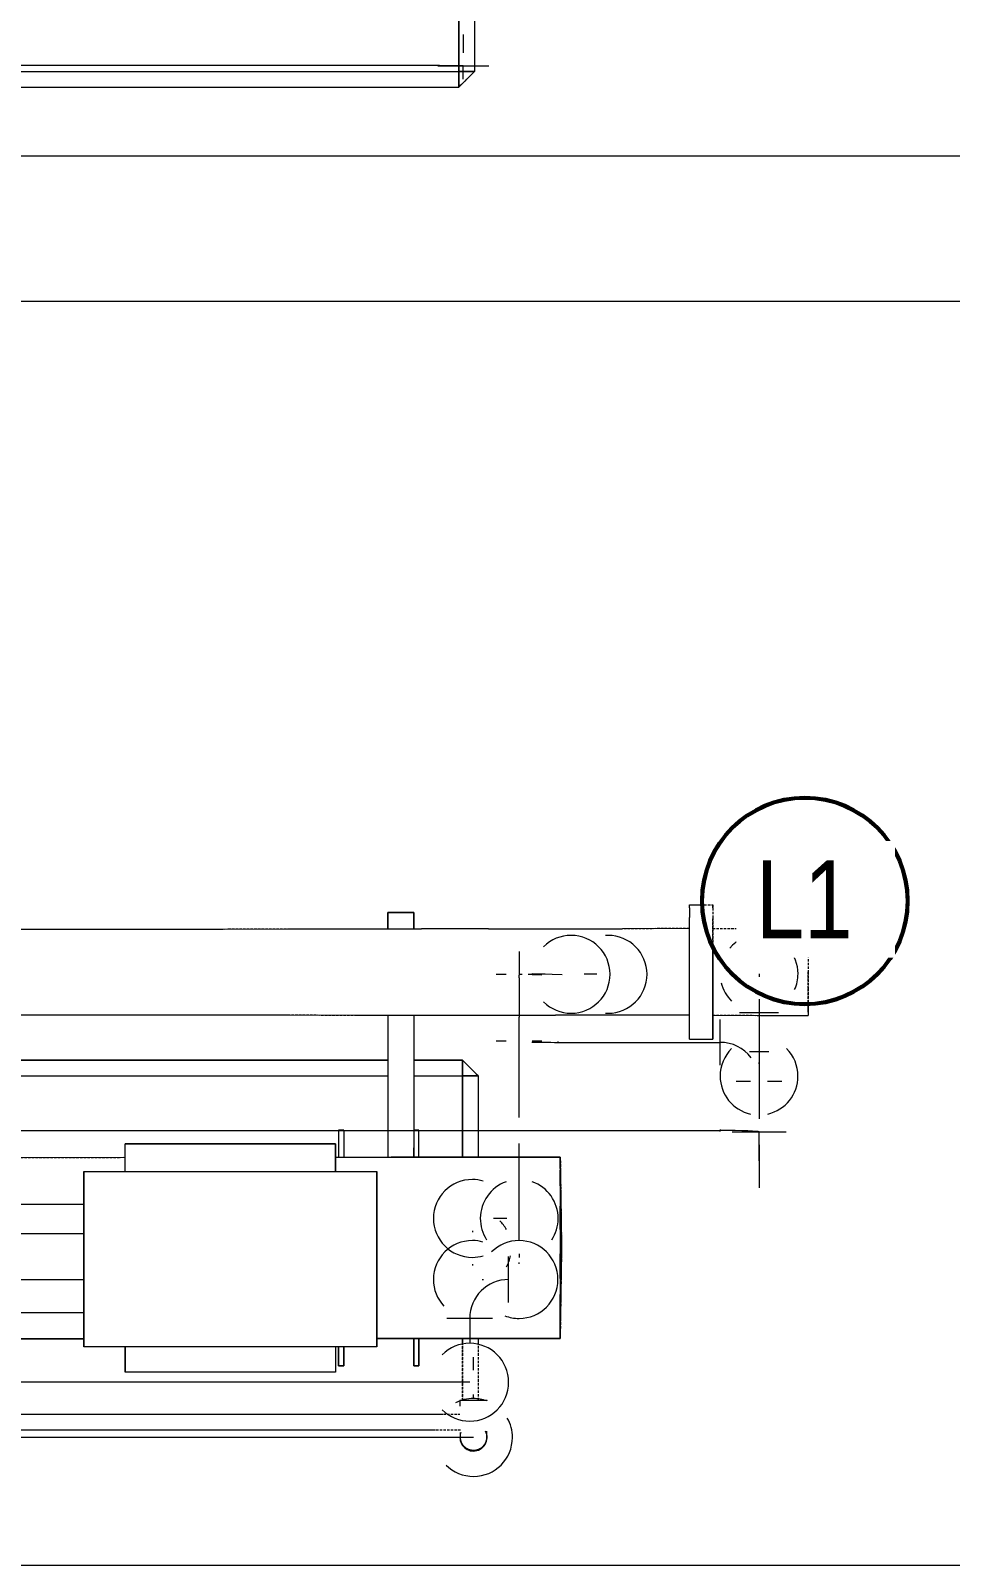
# Model space of a CAD drawing. Header units: centimetres. Extents: x -1906 to 5208, y -261 to 2955.
# Drawn here: x -641.8 to -464.6, y 1285.7 to 1581.3 of the extents above; entities that cross this region are included whole.
import ezdxf

# ---------------------------------------------------------------- set-up
doc = ezdxf.new("R2010")
doc.units = ezdxf.units.CM
doc.linetypes.add('Hidden', pattern=[0.714375, 0.47625, -0.238125])
for name, color, linetype, lineweight in [('A-DETL-HDLN', 7, 'Hidden', 18), ('E-LITE-EQPM', 7, 'Continuous', 18), ('E-LITE-EQPM-IDEN', 7, 'Continuous', 18), ('M-EQPM', 7, 'Continuous', 18), ('M-HVAC-DUCT', 7, 'Continuous', 18), ('P-PIPE', 7, 'Continuous', 18)]:
    doc.layers.add(name, color=color, linetype=linetype, lineweight=lineweight)
doc.styles.add('Arial', font='arial.ttf', dxfattribs={"width": 0.8, "height": 15})

# ---------------------------------------------------------------- blocks, each defined once
blk = doc.blocks.new('Lighting-Pendant-Vibia-NOTRH-5662 - Standard-V60-N01 - Planta trazado tuberias refrig exist_ - detalle 1')
at = {"layer": 'E-LITE-EQPM', "color": 30, "lineweight": 35, "true_color": 0xff8000}
for radius, start, end in [(20, 0, 180), (19.7, 0, 180), (7.28, 0, 180), (4.5, 0, 180), (4.5, 0, 180), (20, 180, 0), (19.7, 180, 0), (7.28, 180, 0), (4.5, 180, 0), (4.5, 180, 0)]:
    blk.add_arc((0, 0), radius, start, end, dxfattribs=at)
blk = doc.blocks.new('Elbow PVC NCh - Elbow PVC NCh-V62-N01 - Planta trazado tuberias refrig exist_ - detalle 1')
at = {"layer": 'A-DETL-HDLN', "color": 6, "linetype": 'Continuous', "true_color": 0xff00ff}
for p, q in [((-559.13, 1317.47), (-559.13, 1316.43)), ((-556.51, 1317.47), (-559.13, 1317.47)), ((-553.89, 1317.47), (-556.51, 1317.47)), ((-553.89, 1317.4), (-553.89, 1317.47))]:
    blk.add_line(p, q, dxfattribs=at)
at = {"layer": 'A-DETL-HDLN', "color": 6, "linetype": 'Continuous', "true_color": 0xff00ff, "flags": 128}
for points in [[(-559.01, 1311.16), (-559.01, 1311.26), (-559.01, 1311.31)], [(-559.01, 1310.37), (-559.01, 1310.37), (-559.01, 1310.38), (-559.01, 1310.4), (-559.01, 1310.42), (-559.01, 1310.45), (-559.01, 1310.48), (-559.01, 1310.52), (-559.01, 1310.57), (-559.01, 1310.62), (-559.01, 1310.68), (-559.01, 1310.75), (-559.01, 1310.82), (-559.01, 1310.9)], [(-556.51, 1307.87), (-556.61, 1307.87), (-556.71, 1307.88), (-556.81, 1307.89), (-556.91, 1307.9), (-557.01, 1307.92), (-557.11, 1307.94), (-557.2, 1307.97), (-557.3, 1307.99), (-557.39, 1308.03), (-557.48, 1308.07), (-557.58, 1308.11), (-557.67, 1308.15), (-557.75, 1308.2), (-557.84, 1308.25), (-557.92, 1308.3), (-558, 1308.36), (-558.08, 1308.42), (-558.16, 1308.49), (-558.23, 1308.56), (-558.3, 1308.63), (-558.37, 1308.7), (-558.44, 1308.78), (-558.5, 1308.85), (-558.56, 1308.93), (-558.62, 1309.02), (-558.67, 1309.1), (-558.72, 1309.19), (-558.76, 1309.28), (-558.8, 1309.37), (-558.84, 1309.46), (-558.88, 1309.56), (-558.91, 1309.65), (-558.93, 1309.75), (-558.96, 1309.84), (-558.97, 1309.94), (-558.99, 1310.04), (-559, 1310.14), (-559.01, 1310.24), (-559.01, 1310.34), (-559.01, 1310.37)], [(-554.01, 1310.27), (-554.02, 1310.17), (-554.03, 1310.07), (-554.04, 1309.97), (-554.06, 1309.87), (-554.08, 1309.77), (-554.11, 1309.68), (-554.14, 1309.58), (-554.17, 1309.49), (-554.21, 1309.39), (-554.25, 1309.3), (-554.29, 1309.21), (-554.34, 1309.13), (-554.39, 1309.04), (-554.45, 1308.96), (-554.51, 1308.87), (-554.57, 1308.8), (-554.63, 1308.72), (-554.7, 1308.65), (-554.77, 1308.57), (-554.84, 1308.51), (-554.92, 1308.44), (-555, 1308.38), (-555.08, 1308.32), (-555.16, 1308.26), (-555.25, 1308.21), (-555.33, 1308.16), (-555.42, 1308.12), (-555.51, 1308.08), (-555.61, 1308.04), (-555.7, 1308), (-555.79, 1307.97), (-555.89, 1307.95), (-555.99, 1307.92), (-556.09, 1307.9), (-556.19, 1307.89), (-556.28, 1307.88), (-556.38, 1307.87), (-556.48, 1307.87), (-556.51, 1307.87)], [(-554.01, 1311.6), (-554.01, 1311.5), (-554.01, 1311.39), (-554.01, 1311.28), (-554.01, 1311.19), (-554.01, 1311.12)], [(-554.01, 1310.84), (-554.01, 1310.77), (-554.01, 1310.7), (-554.01, 1310.64), (-554.01, 1310.58), (-554.01, 1310.54), (-554.01, 1310.49), (-554.01, 1310.46), (-554.01, 1310.43), (-554.01, 1310.4), (-554.01, 1310.38), (-554.01, 1310.37), (-554.01, 1310.37), (-554.01, 1310.37)]]:
    blk.add_lwpolyline(points, dxfattribs=at)
at = {"layer": 'A-DETL-HDLN', "color": 6, "linetype": 'Continuous', "true_color": 0xff00ff}
for start, end in [(159.0707, 270), (270, 27.2884)]:
    blk.add_arc((-556.51, 1310.37), 2.62, start, end, dxfattribs=at)
blk = doc.blocks.new('Bomba 5 - Bomba 5-1414660-N01 - Planta trazado tuberias refrig exist_ - detalle 1')
at = {"layer": 'A-DETL-HDLN'}
for p, q in [((16.36, 82.71), (30.93, 82.71)), ((16.36, 82.71), (30.93, 82.71)), ((30.93, 79.71), (30.93, 82.71)), ((30.93, 82.71), (30.93, 79.71)), ((30.93, 82.71), (33.93, 79.71)), ((30.93, 82.71), (33.93, 79.71)), ((30.93, 79.71), (16.36, 79.71)), ((16.36, 79.71), (30.93, 79.71)), ((30.93, -36.83), (30.93, 79.71)), ((33.93, 79.71), (30.93, 79.71)), ((30.93, -36.83), (30.93, 79.71)), ((30.93, 79.71), (33.93, 79.71)), ((33.93, -36.83), (33.93, 79.71)), ((33.93, -36.83), (33.93, 79.71))]:
    blk.add_line(p, q, dxfattribs=at)
at = {"layer": 'M-EQPM'}
for p, q in [((16.36, 82.71), (30.93, 82.71)), ((16.36, 82.71), (30.93, 82.71)), ((30.93, 79.71), (30.93, 82.71)), ((30.93, 82.71), (30.93, 79.71)), ((30.93, 82.71), (33.93, 79.71)), ((30.93, 82.71), (33.93, 79.71)), ((30.93, 79.71), (16.36, 79.71)), ((16.36, 79.71), (30.93, 79.71)), ((30.93, -36.83), (30.93, 79.71)), ((33.93, 79.71), (30.93, 79.71)), ((30.93, -36.83), (30.93, 79.71)), ((30.93, 79.71), (33.93, 79.71)), ((33.93, -36.83), (33.93, 79.71)), ((33.93, -36.83), (33.93, 79.71))]:
    blk.add_line(p, q, dxfattribs=at)
blk = doc.blocks.new('Bomba 5 - Bomba 5-V46-N01 - Planta trazado tuberias refrig exist_ - detalle 1')
at = {"layer": 'A-DETL-HDLN'}
for p, q in [((-62.59, 146.32), (-61.96, 146.32)), ((-61.96, 146.32), (-62.59, 146.32)), ((-62.59, 137.13), (-62.59, 146.32)), ((-61.96, 146.32), (-60.14, 146.32)), ((-61.96, 146.32), (-60.14, 146.32)), ((-60.14, 146.32), (-57.43, 146.32)), ((-60.14, 146.32), (-57.43, 146.32)), ((-57.43, 146.32), (-54.23, 146.32)), ((-57.43, 146.32), (-54.23, 146.32)), ((-54.23, 146.32), (-51.04, 146.32)), ((-51.04, 146.32), (-54.23, 146.32)), ((-51.04, 146.32), (-48.33, 146.32)), ((-48.33, 146.32), (-51.04, 146.32)), ((-48.33, 146.32), (-46.51, 146.32)), ((-46.51, 146.32), (-48.33, 146.32)), ((-46.51, 146.32), (-45.88, 146.32)), ((-46.51, 146.32), (-45.88, 146.32)), ((-45.88, 137.13), (-45.88, 146.32)), ((-62.58, 127.93), (-62.59, 137.13)), ((-45.89, 127.93), (-45.88, 137.13)), ((-45.89, 127.93), (-45.88, 137.13)), ((-67.19, 127.93), (-66.56, 127.93)), ((-66.56, 127.93), (-67.19, 127.93)), ((-67.19, 123.43), (-67.19, 127.93)), ((-66.56, 127.93), (-64.72, 127.93)), ((-66.56, 127.93), (-64.72, 127.93)), ((-64.72, 127.93), (-61.85, 127.93)), ((-61.85, 127.93), (-64.72, 127.93)), ((-61.85, 127.93), (-58.24, 127.93)), ((-58.24, 127.93), (-61.85, 127.93)), ((-58.24, 127.93), (-54.23, 127.93)), ((-54.23, 127.93), (-58.24, 127.93)), ((-54.23, 127.93), (-50.23, 127.93)), ((-50.23, 127.93), (-54.23, 127.93)), ((-50.23, 127.93), (-46.62, 127.93)), ((-46.62, 127.93), (-50.23, 127.93)), ((-46.62, 127.93), (-43.75, 127.93)), ((-43.75, 127.93), (-46.62, 127.93)), ((-43.75, 127.93), (-41.91, 127.93)), ((-41.91, 127.93), (-43.75, 127.93)), ((-41.91, 127.93), (-41.28, 127.93)), ((-41.28, 127.93), (-41.91, 127.93)), ((-41.28, 123.43), (-41.28, 127.93)), ((-41.28, 123.43), (-41.28, 127.93)), ((-66.56, 123.43), (-67.19, 123.43)), ((-66.56, 123.43), (-67.19, 123.43)), ((-66.56, 123.43), (-64.72, 123.43)), ((-66.56, 123.43), (-64.72, 123.43)), ((-61.85, 123.43), (-64.72, 123.43)), ((-61.85, 123.43), (-64.72, 123.43)), ((-62.58, 123.43), (-62.57, 110.53)), ((-58.24, 123.43), (-61.85, 123.43)), ((-58.24, 123.43), (-61.85, 123.43)), ((-54.23, 123.43), (-58.24, 123.43)), ((-54.23, 123.43), (-58.24, 123.43)), ((-50.23, 123.43), (-54.23, 123.43)), ((-50.23, 123.43), (-54.23, 123.43)), ((-46.62, 123.43), (-50.23, 123.43)), ((-46.62, 123.43), (-50.23, 123.43)), ((-43.75, 123.43), (-46.62, 123.43)), ((-43.75, 123.43), (-46.62, 123.43)), ((-45.89, 123.43), (-45.9, 110.53)), ((-41.91, 123.43), (-43.75, 123.43)), ((-41.91, 123.43), (-43.75, 123.43)), ((-41.28, 123.43), (-41.91, 123.43)), ((-41.28, 123.43), (-41.91, 123.43)), ((-62.56, 97.64), (-62.57, 110.53)), ((-45.9, 110.53), (-45.91, 97.64)), ((-62.55, 84.74), (-62.56, 97.64)), ((-45.92, 84.74), (-45.91, 97.64)), ((-1.04, 98.8), (-18.59, 98.56)), ((-18.59, 98.56), (-1.04, 98.8)), ((-17.94, 98.56), (-18.59, 98.56)), ((-17.94, 98.56), (-18.59, 98.56)), ((-18.56, 55.22), (-18.59, 98.56)), ((-18.59, 98.56), (-18.57, 65.98)), ((-17.94, 98.56), (-1.04, 98.8)), ((-17.94, 98.56), (-1.04, 98.8)), ((-17.94, 98.56), (-16.04, 98.56)), ((-17.94, 98.56), (-16.04, 98.56)), ((-1.04, 98.8), (-16.04, 98.56)), ((-16.04, 98.56), (-1.04, 98.8)), ((-16.04, 98.56), (-13.02, 98.56)), ((-13.02, 98.56), (-16.04, 98.56)), ((-13.02, 98.56), (-1.04, 98.8)), ((-13.02, 98.56), (-1.04, 98.8)), ((-13.02, 98.56), (-9.12, 98.56)), ((-13.02, 98.56), (-9.12, 98.56)), ((-1.04, 98.8), (-9.12, 98.56)), ((-9.12, 98.56), (-1.04, 98.8)), ((-9.12, 98.56), (-4.61, 98.56)), ((-4.61, 98.56), (-9.12, 98.56)), ((-4.61, 98.56), (-1.04, 98.8)), ((-4.61, 98.56), (-1.04, 98.8)), ((-4.61, 98.56), (0.16, 98.56)), ((-4.61, 98.56), (0.16, 98.56)), ((4.84, 98.56), (-1.04, 98.8)), ((4.84, 98.56), (-1.04, 98.8)), ((-1.04, 98.8), (0.16, 98.56)), ((0.16, 98.56), (-1.04, 98.8)), ((12.57, 98.56), (-1.04, 98.8)), ((12.57, 98.56), (-1.04, 98.8)), ((-1.04, 98.8), (9.08, 98.56)), ((9.08, 98.56), (-1.04, 98.8)), ((16.35, 98.56), (-1.04, 98.8)), ((16.35, 98.56), (-1.04, 98.8)), ((-1.04, 98.8), (15.06, 98.56)), ((15.06, 98.56), (-1.04, 98.8)), ((0.16, 98.56), (4.84, 98.56)), ((4.84, 98.56), (0.16, 98.56)), ((4.84, 98.56), (9.08, 98.56)), ((4.84, 98.56), (9.08, 98.56)), ((9.08, 98.56), (12.57, 98.56)), ((12.57, 98.56), (9.08, 98.56)), ((15.06, 98.56), (12.57, 98.56)), ((12.57, 98.56), (15.06, 98.56)), ((15.06, 98.56), (16.35, 98.56)), ((16.35, 98.56), (15.06, 98.56)), ((16.37, 63.22), (16.35, 98.56)), ((16.35, 98.56), (16.37, 63.22)), ((-62.55, 84.74), (-62.54, 71.84)), ((-45.93, 71.84), (-45.92, 84.74)), ((-34.24, 82.71), (-37.24, 79.71)), ((-34.24, 82.71), (-37.24, 79.71)), ((-34.24, 82.71), (-18.58, 82.71)), ((-34.24, 82.71), (-34.24, 79.71)), ((-34.24, 79.71), (-34.24, 82.71)), ((-34.24, 82.71), (-18.58, 82.71)), ((16.36, 82.71), (28.33, 82.71)), ((16.36, 82.71), (28.33, 82.71)), ((-37.24, 79.71), (-37.24, 70.32)), ((-34.24, 79.71), (-37.24, 79.71)), ((-37.24, 70.32), (-37.24, 79.71)), ((-37.24, 79.71), (-34.24, 79.71)), ((-34.24, 70.32), (-34.24, 79.71)), ((-18.58, 79.71), (-34.24, 79.71)), ((-34.24, 70.32), (-34.24, 79.71)), ((-34.24, 79.71), (-18.58, 79.71)), ((28.33, 79.71), (16.36, 79.71)), ((16.36, 79.71), (28.33, 79.71)), ((30.93, -36.83), (30.93, 79.22)), ((30.93, -36.83), (30.93, 79.22)), ((33.93, -36.83), (33.93, 79.36)), ((33.93, -36.83), (33.93, 79.36)), ((-62.53, 58.94), (-62.54, 71.84)), ((-45.94, 58.94), (-45.93, 71.84)), ((-23.75, 70.32), (-23.75, 71.32)), ((-18.57, 71.32), (-23.75, 71.32)), ((-23.75, 71.32), (-23.75, 70.32)), ((-18.57, 71.32), (-23.75, 71.32)), ((16.37, 71.32), (21.66, 71.32)), ((21.66, 71.32), (16.37, 71.32)), ((21.66, 70.32), (21.66, 71.32)), ((21.66, 71.32), (21.66, 70.32)), ((-65.67, 70.32), (-62.54, 70.32)), ((-62.54, 70.32), (-65.67, 70.32)), ((-65.67, 65.32), (-65.67, 70.32)), ((-65.67, 70.32), (-65.67, 65.32)), ((-45.93, 70.32), (-20.35, 70.32)), ((-45.93, 70.32), (-20.35, 70.32)), ((-18.57, 70.32), (-20.35, 70.32)), ((-20.35, 70.32), (-18.57, 70.32)), ((16.37, 70.32), (21.66, 70.32)), ((21.66, 70.32), (16.37, 70.32)), ((-62.53, 65.32), (-65.67, 65.32)), ((-65.67, 65.32), (-62.53, 65.32)), ((-45.94, 65.32), (-18.57, 65.32)), ((-45.94, 65.32), (-18.57, 65.32)), ((-37.24, 65.32), (-37.24, -63.28)), ((-37.24, -63.28), (-37.24, 65.32)), ((-34.24, -63.28), (-34.24, 65.32)), ((-34.24, -63.28), (-34.24, 65.32)), ((-15.77, 63.22), (-14.52, 63.22)), ((-14.52, 63.22), (-15.77, 63.22)), ((-15.77, 6.72), (-15.77, 63.22)), ((-14.52, 63.22), (-12.12, 63.22)), ((-12.12, 63.22), (-14.52, 63.22)), ((-12.12, 63.22), (-8.75, 63.22)), ((-8.75, 63.22), (-12.12, 63.22)), ((-8.75, 63.22), (-4.65, 63.22)), ((-4.65, 63.22), (-8.75, 63.22)), ((-4.65, 63.22), (-0.14, 63.22)), ((-0.14, 63.22), (-4.65, 63.22)), ((-0.14, 63.22), (4.47, 63.22)), ((4.47, 63.22), (-0.14, 63.22)), ((4.47, 63.22), (8.82, 63.22)), ((8.82, 63.22), (4.47, 63.22)), ((8.82, 63.22), (12.59, 63.22)), ((12.59, 63.22), (8.82, 63.22)), ((12.59, 63.22), (15.5, 63.22)), ((15.5, 63.22), (12.59, 63.22)), ((15.5, 63.22), (17.34, 63.22)), ((17.34, 63.22), (15.5, 63.22)), ((17.34, 63.22), (17.96, 63.22)), ((17.96, 63.22), (17.34, 63.22)), ((17.96, 63.22), (17.96, 6.72)), ((-62.52, 46.05), (-62.53, 58.94)), ((-45.95, 46.05), (-45.94, 58.94)), ((-23.75, 56.82), (-23.75, 55.82)), ((-23.75, 56.82), (-23.75, 55.82)), ((-23.75, 56.82), (-18.56, 56.82)), ((-23.75, 56.82), (-18.56, 56.82)), ((17.96, 56.82), (21.66, 56.82)), ((21.66, 56.82), (17.96, 56.82)), ((21.66, 55.82), (21.66, 56.82)), ((21.66, 56.82), (21.66, 55.82)), ((-23.75, 55.82), (-18.56, 55.82)), ((-23.75, 55.82), (-18.56, 55.82)), ((-15.82, 55.22), (-21.13, 55.22)), ((-21.13, 14.72), (-21.13, 55.22)), ((-21.13, 55.22), (-21.13, 14.72)), ((-21.13, 55.22), (-15.82, 55.22)), ((17.96, 55.82), (21.66, 55.82)), ((21.66, 55.82), (17.96, 55.82)), ((17.96, 55.22), (22.87, 55.22)), ((17.96, 55.22), (22.87, 55.22)), ((22.87, 55.22), (22.87, 14.72)), ((22.87, 55.22), (22.87, 14.72)), ((-62.51, 33.15), (-62.52, 46.05)), ((-45.96, 33.15), (-45.95, 46.05)), ((-62.5, 20.25), (-62.51, 33.15)), ((-45.97, 20.25), (-45.96, 33.15)), ((-62.49, 7.35), (-62.5, 20.25)), ((-45.98, 7.35), (-45.97, 20.25)), ((-15.82, 14.72), (-21.13, 14.72)), ((-15.82, 14.72), (-21.13, 14.72)), ((-18.48, -38.28), (-18.53, 14.72)), ((17.96, 14.72), (22.87, 14.72)), ((22.87, 14.72), (17.96, 14.72)), ((-62.48, -5.54), (-62.49, 7.35)), ((-45.99, -5.54), (-45.98, 7.35)), ((-15.77, 6.72), (-14.52, 6.72)), ((-14.52, 6.72), (-15.77, 6.72)), ((-14.52, 6.72), (-12.12, 6.72)), ((-12.12, 6.72), (-14.52, 6.72)), ((-12.12, 6.72), (-8.75, 6.72)), ((-8.75, 6.72), (-12.12, 6.72)), ((-9.43, 6.72), (-9.43, -38.28)), ((-9.43, 6.72), (-9.43, -38.28)), ((-8.75, 6.72), (-4.65, 6.72)), ((-4.65, 6.72), (-8.75, 6.72)), ((-4.65, 6.72), (-0.14, 6.72)), ((-0.14, 6.72), (-4.65, 6.72)), ((-3.81, 6.72), (-3.81, -38.28)), ((-3.81, 6.72), (-3.81, -38.28)), ((-0.14, 6.72), (4.47, 6.72)), ((4.47, 6.72), (-0.14, 6.72)), ((4.47, 6.72), (8.82, 6.72)), ((8.82, 6.72), (4.47, 6.72)), ((5.06, 6.72), (5.06, -38.28)), ((5.06, 6.72), (5.06, -38.28)), ((8.82, 6.72), (12.59, 6.72)), ((12.59, 6.72), (8.82, 6.72)), ((11.43, 6.72), (11.43, -38.28)), ((11.43, 6.72), (11.43, -38.28)), ((12.59, 6.72), (15.5, 6.72)), ((15.5, 6.72), (12.59, 6.72)), ((15.5, 6.72), (17.34, 6.72)), ((17.34, 6.72), (15.5, 6.72)), ((16.45, -36.83), (16.42, 6.72)), ((16.42, 6.72), (16.45, -36.83)), ((17.34, 6.72), (17.96, 6.72)), ((17.96, 6.72), (17.34, 6.72))]:
    blk.add_line(p, q, dxfattribs=at)
at = {"layer": 'M-EQPM'}
for p, q in [((-48.06, 146.32), (-46.51, 146.32)), ((-46.51, 146.32), (-48.06, 146.32)), ((-46.51, 146.32), (-45.88, 146.32)), ((-46.51, 146.32), (-45.88, 146.32)), ((-45.88, 137.13), (-45.88, 146.32)), ((-45.89, 127.93), (-45.88, 137.13)), ((-45.89, 127.93), (-45.88, 137.13)), ((-58.74, 127.93), (-58.24, 127.93)), ((-58.24, 127.93), (-58.74, 127.93)), ((-58.24, 127.93), (-54.23, 127.93)), ((-54.23, 127.93), (-58.24, 127.93)), ((-54.23, 127.93), (-50.23, 127.93)), ((-50.23, 127.93), (-54.23, 127.93)), ((-50.23, 127.93), (-46.62, 127.93)), ((-46.62, 127.93), (-50.23, 127.93)), ((-46.62, 127.93), (-43.75, 127.93)), ((-43.75, 127.93), (-46.62, 127.93)), ((-43.75, 127.93), (-41.91, 127.93)), ((-41.91, 127.93), (-43.75, 127.93)), ((-41.91, 127.93), (-41.28, 127.93)), ((-41.28, 127.93), (-41.91, 127.93)), ((-41.28, 123.43), (-41.28, 127.93)), ((-41.28, 123.43), (-41.28, 127.93)), ((-67.19, 123.43), (-67.19, 125.77)), ((-66.56, 123.43), (-67.19, 123.43)), ((-66.56, 123.43), (-67.19, 123.43)), ((-66.56, 123.43), (-64.72, 123.43)), ((-66.56, 123.43), (-64.72, 123.43)), ((-61.85, 123.43), (-64.72, 123.43)), ((-61.85, 123.43), (-64.72, 123.43)), ((-62.58, 123.43), (-62.57, 110.53)), ((-58.24, 123.43), (-61.85, 123.43)), ((-58.24, 123.43), (-61.85, 123.43)), ((-54.23, 123.43), (-58.24, 123.43)), ((-54.23, 123.43), (-58.24, 123.43)), ((-50.23, 123.43), (-54.23, 123.43)), ((-50.23, 123.43), (-54.23, 123.43)), ((-46.62, 123.43), (-50.23, 123.43)), ((-46.62, 123.43), (-50.23, 123.43)), ((-43.75, 123.43), (-46.62, 123.43)), ((-43.75, 123.43), (-46.62, 123.43)), ((-45.89, 123.43), (-45.9, 110.53)), ((-41.91, 123.43), (-43.75, 123.43)), ((-41.91, 123.43), (-43.75, 123.43)), ((-41.28, 123.43), (-41.91, 123.43)), ((-41.28, 123.43), (-41.91, 123.43)), ((-62.56, 97.64), (-62.57, 110.53)), ((-45.9, 110.53), (-45.91, 97.64)), ((-62.55, 84.74), (-62.56, 97.64)), ((-45.92, 84.74), (-45.91, 97.64)), ((-1.04, 98.8), (-18.59, 98.56)), ((-18.59, 98.56), (-1.04, 98.8)), ((-17.94, 98.56), (-18.59, 98.56)), ((-17.94, 98.56), (-18.59, 98.56)), ((-18.56, 55.22), (-18.59, 98.56)), ((-18.59, 98.56), (-18.57, 65.98)), ((-17.94, 98.56), (-1.04, 98.8)), ((-17.94, 98.56), (-1.04, 98.8)), ((-17.94, 98.56), (-16.04, 98.56)), ((-17.94, 98.56), (-16.04, 98.56)), ((-1.04, 98.8), (-16.04, 98.56)), ((-16.04, 98.56), (-1.04, 98.8)), ((-16.04, 98.56), (-13.02, 98.56)), ((-13.02, 98.56), (-16.04, 98.56)), ((-13.02, 98.56), (-1.04, 98.8)), ((-13.02, 98.56), (-1.04, 98.8)), ((-13.02, 98.56), (-9.12, 98.56)), ((-13.02, 98.56), (-9.12, 98.56)), ((-1.04, 98.8), (-9.12, 98.56)), ((-9.12, 98.56), (-1.04, 98.8)), ((-9.12, 98.56), (-4.61, 98.56)), ((-4.61, 98.56), (-9.12, 98.56)), ((-4.61, 98.56), (-1.04, 98.8)), ((-4.61, 98.56), (-1.04, 98.8)), ((-4.61, 98.56), (0.16, 98.56)), ((-4.61, 98.56), (0.16, 98.56)), ((4.84, 98.56), (-1.04, 98.8)), ((4.84, 98.56), (-1.04, 98.8)), ((-1.04, 98.8), (0.16, 98.56)), ((0.16, 98.56), (-1.04, 98.8)), ((12.57, 98.56), (-1.04, 98.8)), ((12.57, 98.56), (-1.04, 98.8)), ((-1.04, 98.8), (9.08, 98.56)), ((9.08, 98.56), (-1.04, 98.8)), ((16.35, 98.56), (-1.04, 98.8)), ((16.35, 98.56), (-1.04, 98.8)), ((-1.04, 98.8), (15.06, 98.56)), ((15.06, 98.56), (-1.04, 98.8)), ((0.16, 98.56), (4.84, 98.56)), ((4.84, 98.56), (0.16, 98.56)), ((4.84, 98.56), (9.08, 98.56)), ((4.84, 98.56), (9.08, 98.56)), ((9.08, 98.56), (12.57, 98.56)), ((12.57, 98.56), (9.08, 98.56)), ((15.06, 98.56), (12.57, 98.56)), ((12.57, 98.56), (15.06, 98.56)), ((15.06, 98.56), (16.35, 98.56)), ((16.35, 98.56), (15.06, 98.56)), ((16.37, 63.22), (16.35, 98.56)), ((16.35, 98.56), (16.37, 63.22)), ((-62.55, 84.74), (-62.54, 71.84)), ((-45.93, 71.84), (-45.92, 84.74)), ((-34.24, 82.71), (-37.24, 79.71)), ((-34.24, 82.71), (-37.24, 79.71)), ((-34.24, 82.71), (-18.58, 82.71)), ((-34.24, 82.71), (-34.24, 79.71)), ((-34.24, 79.71), (-34.24, 82.71)), ((-34.24, 82.71), (-18.58, 82.71)), ((16.36, 82.71), (17.5, 82.71)), ((16.36, 82.71), (17.5, 82.71)), ((-37.24, 79.71), (-37.24, 70.32)), ((-34.24, 79.71), (-37.24, 79.71)), ((-37.24, 70.32), (-37.24, 79.71)), ((-37.24, 79.71), (-34.24, 79.71)), ((-34.24, 70.32), (-34.24, 79.71)), ((-18.58, 79.71), (-34.24, 79.71)), ((-34.24, 70.32), (-34.24, 79.71)), ((-34.24, 79.71), (-18.58, 79.71)), ((17.47, 79.71), (16.36, 79.71)), ((16.36, 79.71), (17.47, 79.71)), ((30.93, -36.83), (30.93, 75.92)), ((30.93, -36.83), (30.93, 75.92)), ((33.93, -36.83), (33.93, 74.54)), ((33.93, -36.83), (33.93, 74.54)), ((-62.53, 58.94), (-62.54, 71.84)), ((-45.94, 58.94), (-45.93, 71.84)), ((-23.75, 70.32), (-23.75, 71.32)), ((-18.57, 71.32), (-23.75, 71.32)), ((-23.75, 71.32), (-23.75, 70.32)), ((-18.57, 71.32), (-23.75, 71.32)), ((16.37, 71.32), (21.66, 71.32)), ((21.66, 71.32), (16.37, 71.32)), ((21.66, 70.32), (21.66, 71.32)), ((21.66, 71.32), (21.66, 70.32)), ((-65.67, 70.32), (-62.54, 70.32)), ((-62.54, 70.32), (-65.67, 70.32)), ((-65.67, 65.32), (-65.67, 70.32)), ((-65.67, 70.32), (-65.67, 65.32)), ((-45.93, 70.32), (-20.35, 70.32)), ((-45.93, 70.32), (-20.35, 70.32)), ((-18.57, 70.32), (-20.35, 70.32)), ((-20.35, 70.32), (-18.57, 70.32)), ((16.37, 70.32), (21.66, 70.32)), ((21.66, 70.32), (16.37, 70.32)), ((-62.53, 65.32), (-65.67, 65.32)), ((-65.67, 65.32), (-62.53, 65.32)), ((-45.94, 65.32), (-18.57, 65.32)), ((-45.94, 65.32), (-18.57, 65.32)), ((-37.24, 65.32), (-37.24, -63.28)), ((-37.24, -63.28), (-37.24, 65.32)), ((-34.24, -63.28), (-34.24, 65.32)), ((-34.24, -63.28), (-34.24, 65.32)), ((-15.77, 63.22), (-14.52, 63.22)), ((-14.52, 63.22), (-15.77, 63.22)), ((-15.77, 6.72), (-15.77, 63.22)), ((-14.52, 63.22), (-12.12, 63.22)), ((-12.12, 63.22), (-14.52, 63.22)), ((-12.12, 63.22), (-8.75, 63.22)), ((-8.75, 63.22), (-12.12, 63.22)), ((-8.75, 63.22), (-4.65, 63.22)), ((-4.65, 63.22), (-8.75, 63.22)), ((-4.65, 63.22), (-0.14, 63.22)), ((-0.14, 63.22), (-4.65, 63.22)), ((-0.14, 63.22), (4.47, 63.22)), ((4.47, 63.22), (-0.14, 63.22)), ((4.47, 63.22), (8.82, 63.22)), ((8.82, 63.22), (4.47, 63.22)), ((8.82, 63.22), (12.59, 63.22)), ((12.59, 63.22), (8.82, 63.22)), ((12.59, 63.22), (15.5, 63.22)), ((15.5, 63.22), (12.59, 63.22)), ((15.5, 63.22), (17.34, 63.22)), ((17.34, 63.22), (15.5, 63.22)), ((17.34, 63.22), (17.96, 63.22)), ((17.96, 63.22), (17.34, 63.22)), ((17.96, 63.22), (17.96, 6.72)), ((-62.52, 46.05), (-62.53, 58.94)), ((-45.95, 46.05), (-45.94, 58.94)), ((-23.75, 56.82), (-23.75, 55.82)), ((-23.75, 56.82), (-23.75, 55.82)), ((-23.75, 56.82), (-18.56, 56.82)), ((-23.75, 56.82), (-18.56, 56.82)), ((17.96, 56.82), (21.66, 56.82)), ((21.66, 56.82), (17.96, 56.82)), ((21.66, 55.82), (21.66, 56.82)), ((21.66, 56.82), (21.66, 55.82)), ((-23.75, 55.82), (-18.56, 55.82)), ((-23.75, 55.82), (-18.56, 55.82)), ((-15.82, 55.22), (-21.13, 55.22)), ((-21.13, 14.72), (-21.13, 55.22)), ((-21.13, 55.22), (-21.13, 14.72)), ((-21.13, 55.22), (-15.82, 55.22)), ((17.96, 55.82), (21.66, 55.82)), ((21.66, 55.82), (17.96, 55.82)), ((17.96, 55.22), (22.87, 55.22)), ((17.96, 55.22), (22.87, 55.22)), ((22.87, 55.22), (22.87, 14.72)), ((22.87, 55.22), (22.87, 14.72)), ((-62.51, 33.15), (-62.52, 46.05)), ((-45.96, 33.15), (-45.95, 46.05)), ((-62.5, 20.25), (-62.51, 33.15)), ((-45.97, 20.25), (-45.96, 33.15)), ((-62.49, 7.35), (-62.5, 20.25)), ((-45.98, 7.35), (-45.97, 20.25)), ((-15.82, 14.72), (-21.13, 14.72)), ((-15.82, 14.72), (-21.13, 14.72)), ((-18.48, -38.28), (-18.53, 14.72)), ((17.96, 14.72), (22.87, 14.72)), ((22.87, 14.72), (17.96, 14.72)), ((-62.48, -5.54), (-62.49, 7.35)), ((-45.99, -5.54), (-45.98, 7.35)), ((-15.77, 6.72), (-14.52, 6.72)), ((-14.52, 6.72), (-15.77, 6.72)), ((-14.52, 6.72), (-12.12, 6.72)), ((-12.12, 6.72), (-14.52, 6.72)), ((-12.12, 6.72), (-8.75, 6.72)), ((-8.75, 6.72), (-12.12, 6.72)), ((-9.43, 6.72), (-9.43, -9.82)), ((-9.43, 6.72), (-9.43, -9.82)), ((-8.75, 6.72), (-4.65, 6.72)), ((-4.65, 6.72), (-8.75, 6.72)), ((-4.65, 6.72), (-0.14, 6.72)), ((-0.14, 6.72), (-4.65, 6.72)), ((-3.81, 6.72), (-3.81, -8.07)), ((-3.81, 6.72), (-3.81, -8.07)), ((-0.14, 6.72), (4.47, 6.72)), ((4.47, 6.72), (-0.14, 6.72)), ((4.47, 6.72), (8.82, 6.72)), ((8.82, 6.72), (4.47, 6.72)), ((5.06, 6.72), (5.06, -11.27)), ((5.06, 6.72), (5.06, -11.27)), ((8.82, 6.72), (12.59, 6.72)), ((12.59, 6.72), (8.82, 6.72)), ((11.43, 6.72), (11.43, -38.28)), ((11.43, 6.72), (11.43, -38.28)), ((12.59, 6.72), (15.5, 6.72)), ((15.5, 6.72), (12.59, 6.72)), ((15.5, 6.72), (17.34, 6.72)), ((17.34, 6.72), (15.5, 6.72)), ((16.45, -36.83), (16.42, 6.72)), ((16.42, 6.72), (16.45, -36.83)), ((17.34, 6.72), (17.96, 6.72)), ((17.96, 6.72), (17.34, 6.72))]:
    blk.add_line(p, q, dxfattribs=at)

msp = doc.modelspace()

# ---------------------------------------------------------------- linework, layer by layer
at = {"layer": 'A-DETL-HDLN', "color": 6, "linetype": 'Continuous', "true_color": 0xff00ff}
for p, q in [((-532.75, 1399.59), (-535.2, 1399.59)), ((-501.48, 1399.7), (-501.48, 1399.07)), ((-503.36, 1384.7), (-499.61, 1384.7)), ((-550.12, 1352.56), (-552.65, 1352.56)), ((-556.74, 1350.18), (-556.74, 1349.93)), ((-547.73, 1345.74), (-547.73, 1345.06)), ((-556.74, 1343.78), (-556.74, 1343.52)), ((-547.73, 1343.81), (-547.73, 1344.07)), ((-556.51, 1323.36), (-556.51, 1325.81)), ((-556.51, 1317.87), (-556.51, 1318.65))]:
    msp.add_line(p, q, dxfattribs=at)
for centre, start, end in [((-501.48, 1399.7), 90, 139.0679), ((-501.48, 1399.7), 74.6524, 90), ((-501.48, 1399.7), 0, 40.5325), ((-501.48, 1399.7), 335.8701, 0), ((-556.74, 1346.8), 28.7599, 45), ((-556.74, 1346.8), 340.4899, 349.0025), ((-556.74, 1346.8), 331.6754, 340.0989), ((-556.51, 1310.37), 90, 117.3399), ((-556.51, 1310.37), 69.9823, 90)]:
    msp.add_arc(centre, 7.5, start, end, dxfattribs=at)
at = {"layer": 'M-HVAC-DUCT', "color": 6, "true_color": 0xff00ff}
for p, q in [((-878, 1557.25), (-303, 1557.25)), ((-908.23, 1285.75), (-373.23, 1285.75))]:
    msp.add_line(p, q, dxfattribs=at)
at = {"layer": 'P-PIPE', "color": 6, "true_color": 0xff00ff}
for p, q in [((-558.48, 1580.62), (-558.48, 1579.48)), ((-558.48, 1579.48), (-558.48, 1577.06)), ((-565.98, 1574.62), (-883, 1574.62)), ((-565.98, 1574.59), (-565.98, 1574.64)), ((-563.38, 1574.57), (-553.58, 1574.57)), ((-558.48, 1572.02), (-558.48, 1574.57)), ((-558.48, 1572.02), (-558.48, 1572.02)), ((-913.23, 1529.23), (-365.21, 1529.23)), ((-547.74, 1403.95), (-547.74, 1402)), ((-547.74, 1403.77), (-547.74, 1399.7)), ((-550.24, 1399.53), (-552.14, 1399.56)), ((-547.74, 1399.61), (-547.74, 1399.43)), ((-547.74, 1398.9), (-547.74, 1399.43)), ((-547.74, 1398.9), (-547.74, 1391.31)), ((-545.99, 1399.59), (-545.2, 1399.59)), ((-539.45, 1399.51), (-545.24, 1399.65)), ((-543.34, 1399.44), (-545.24, 1399.47)), ((-501.48, 1394.78), (-501.48, 1371.73)), ((-547.74, 1392.07), (-547.74, 1391.97)), ((-547.74, 1371.99), (-547.74, 1391.31)), ((-508.99, 1382.07), (-508.99, 1390.88)), ((-505.24, 1392.2), (-501.49, 1392.2)), ((-501.49, 1392.2), (-501.49, 1387.48)), ((-501.49, 1392.2), (-497.74, 1392.2)), ((-550.24, 1386.7), (-552.14, 1386.7)), ((-543.34, 1386.7), (-545.24, 1386.7)), ((-540.24, 1386.61), (-540.24, 1386.35)), ((-540.24, 1386.48), (-508.99, 1386.48)), ((-501.49, 1382.36), (-501.49, 1382.61)), ((-505.89, 1378.98), (-503.12, 1378.98)), ((-499.84, 1378.98), (-497.09, 1378.98)), ((-501.48, 1372.22), (-501.48, 1371.73)), ((-1024.01, 1369.44), (-508.98, 1369.49)), ((-509.01, 1369.31), (-508.95, 1369.67)), ((-506.67, 1369.23), (-496.29, 1369.23)), ((-501.48, 1363.65), (-501.48, 1369.23)), ((-547.74, 1348.3), (-547.74, 1366.99)), ((-501.48, 1366.73), (-501.48, 1364.39)), ((-501.48, 1366.73), (-501.48, 1358.46)), ((-501.48, 1366.61), (-501.48, 1363.63)), ((-549.74, 1336.39), (-549.74, 1345.2)), ((-554.86, 1340.8), (-554.6, 1340.8)), ((-552.84, 1333.3), (-561.64, 1333.3)), ((-557.24, 1333.3), (-557.24, 1328.83)), ((-557.24, 1328.83), (-557.24, 1328.51)), ((-564.74, 1321), (-913.23, 1321)), ((-557.24, 1321.01), (-564.74, 1321.01)), ((-556.51, 1310.37), (-913.23, 1310.37))]:
    msp.add_line(p, q, dxfattribs=at)
for centre, start, end in [((-537.7, 1399.59), 90, 135), ((-537.7, 1399.59), 0, 90), ((-530.58, 1399.59), 90, 93.6815), ((-530.58, 1399.59), 0, 90), ((-537.7, 1399.59), 270, 0), ((-530.58, 1399.59), 270, 0), ((-501.48, 1399.7), 193.3384, 225), ((-537.7, 1399.59), 225, 270), ((-530.58, 1399.59), 266.3185, 270), ((-508.99, 1378.98), 37.2137, 90), ((-501.49, 1379.98), 135, 180), ((-501.49, 1379.98), 0, 45), ((-501.49, 1379.98), 180, 257.1898), ((-501.49, 1379.98), 282.9053, 0), ((-556.74, 1352.56), 90, 180), ((-556.74, 1352.56), 73.8897, 90), ((-547.7, 1352.56), 109.8856, 179.7986), ((-547.7, 1352.56), 359.7986, 70.6892), ((-556.74, 1352.56), 180, 270), ((-547.7, 1352.56), 179.7986, 213.0439), ((-547.7, 1352.56), 326.6285, 359.7986), ((-556.74, 1340.8), 90, 180), ((-556.74, 1340.8), 74.1383, 90), ((-547.74, 1340.8), 90, 135), ((-547.74, 1340.8), 0, 90), ((-556.74, 1352.56), 270, 286.1054), ((-556.74, 1340.8), 180, 223.1764), ((-549.74, 1333.3), 90, 180), ((-547.74, 1340.8), 270, 0), ((-547.74, 1340.8), 248.7916, 270), ((-557.24, 1321.01), 90, 135), ((-557.24, 1321.01), 0, 90), ((-557.24, 1321.01), 270, 0), ((-557.24, 1321.01), 225, 270), ((-556.51, 1310.37), 0, 29.9981), ((-556.51, 1310.37), 270, 0), ((-556.51, 1310.37), 225, 270)]:
    msp.add_arc(centre, 7.5, start, end, dxfattribs=at)
for centre, major_axis, ratio, start_param, end_param in [((-565.98, 1574.57), (7.5, 0), 0.005517, 0, 1.570796), ((-528.21, 1399.24), (-19.53, 0.26), 0.011793, 6.038968, 6.28334), ((-528.21, 1399.24), (-19.53, 0.26), 0.011793, 5.550224, 5.775556), ((-540.24, 1386.7), (7.5, 0), 0.029402, 3.975942, 4.712389), ((-509.03, 1369.23), (7.54, 0), 0.034899, 6.283175, 7.848062)]:
    msp.add_ellipse(centre, major_axis=major_axis, ratio=ratio, start_param=start_param, end_param=end_param, dxfattribs=at)

# ---------------------------------------------------------------- block references
at = {"layer": 'A-DETL-HDLN', "rotation": 269.9999999999999}
for name, p in [('Bomba 5 - Bomba 5-1414660-N01 - Planta trazado tuberias refrig exist_ - detalle 1', (-639.03, 1604.42)), ('Bomba 5 - Bomba 5-V46-N01 - Planta trazado tuberias refrig exist_ - detalle 1', (-638.35, 1345.8))]:
    msp.add_blockref(name, p, dxfattribs=at)
at = {"layer": 'A-DETL-HDLN', "color": 6, "linetype": 'Continuous', "true_color": 0xff00ff}
msp.add_blockref('Elbow PVC NCh - Elbow PVC NCh-V62-N01 - Planta trazado tuberias refrig exist_ - detalle 1', (0, 0), dxfattribs=at)
at = {"layer": 'E-LITE-EQPM', "color": 30, "lineweight": 35, "true_color": 0xff8000}
msp.add_blockref('Lighting-Pendant-Vibia-NOTRH-5662 - Standard-V60-N01 - Planta trazado tuberias refrig exist_ - detalle 1', (-492.67, 1413.71), dxfattribs=at)

# ---------------------------------------------------------------- next in the draw order: texts
at = {"layer": 'E-LITE-EQPM-IDEN', "lineweight": 9, "insert": (-502.13, 1421.51), "char_height": 15, "width": 23.0886, "attachment_point": 1, "style": 'Arial', "bg_fill": 3, "box_fill_scale": 1.25, "bg_fill_color": 256, "bg_fill_true_color": 13158600, "bg_fill_transparency": 0}
msp.add_mtext('L1', dxfattribs=at)

doc.saveas('drawing.dxf')
